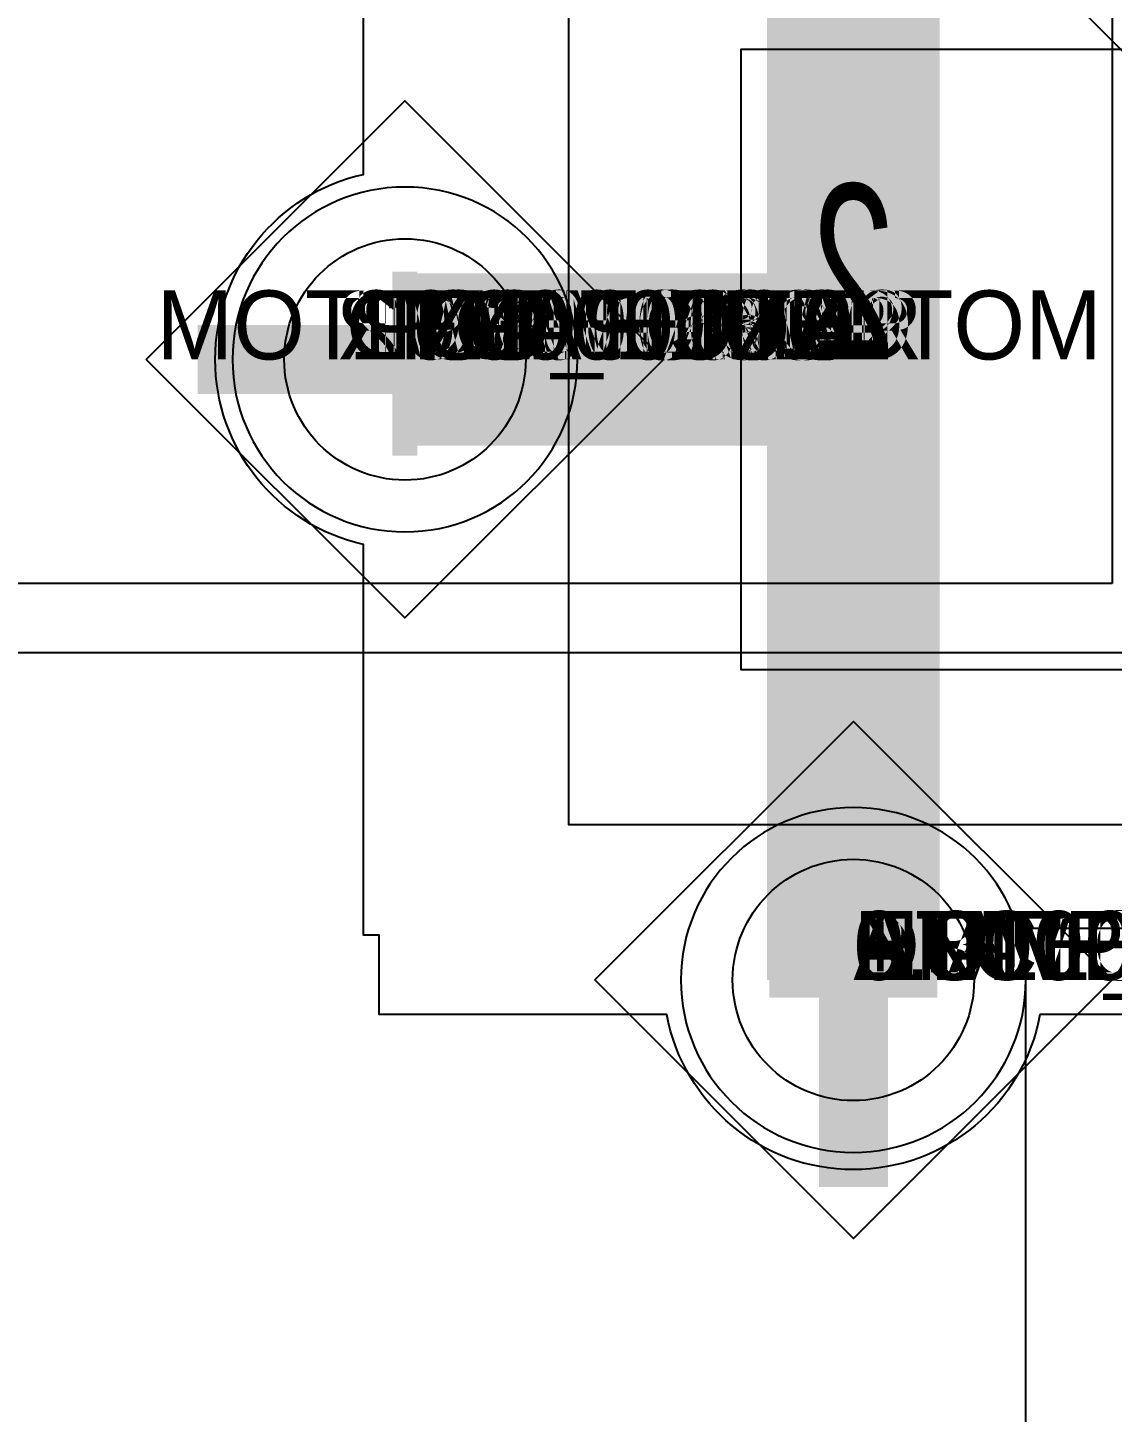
# Model space of a CAD drawing. Extents: x 0 to 323, y 0 to 320.
# Drawn here: x 133.019 to 136.163, y 259.451 to 263.468 of the extents above; entities that cross this region are included whole.
import ezdxf
from ezdxf.enums import TextEntityAlignment as Align

# ---------------------------------------------------------------- set-up
doc = ezdxf.new("R2010")
doc.units = 0
doc.header["$MEASUREMENT"] = 0
doc.layers.get('0').update_dxf_attribs({"linetype": 'CONTINUOUS'})
for name, color, linetype in [('CDN_FIGURES', 7, 'CONTINUOUS'), ('ETCH_BOTTOM', 7, 'CONTINUOUS'), ('ETCH_GND', 3, 'CONTINUOUS'), ('ETCH_INT1', 4, 'CONTINUOUS'), ('ETCH_INT2', 5, 'CONTINUOUS'), ('ETCH_PWR', 6, 'CONTINUOUS'), ('ETCH_TOP', 2, 'CONTINUOUS'), ('MANUFACTURING_NCLEGEND-1-6', 8, 'CONTINUOUS'), ('PACKAGE_GEOMETRY_ASSEMBLY_TOP', 11, 'CONTINUOUS'), ('PACKAGE_GEOMETRY_PIN_NUMBER', 9, 'CONTINUOUS')]:
    doc.layers.add(name, color=color, linetype=linetype)

# ---------------------------------------------------------------- blocks, each defined once
blk = doc.blocks.new('PAD_INFO')
for tag in ['SHAPE_TYPE', 'PAD_HEIGHT', 'PAD_LAYER', 'PAD_TYPE', 'PAD_WIDTH']:
    blk.add_attdef(tag, (0, 0), '', height=0.2)
at = {"flags": 2}
blk.add_attdef('CDN_TYPE', (0, 0), '', height=0.2, dxfattribs=at)
blk = doc.blocks.new('DRILL_INFO')
at = {"flags": 2}
blk.add_attdef('CDN_TYPE', (0, 0), '', height=0.2, dxfattribs=at)
for tag in ['FSHAPE', 'FCHAR', 'DRILL_HEIGHT', 'DIAMETER', 'PLATED', 'DRILL_WIDTH']:
    blk.add_attdef(tag, (0, 0), '', height=0.2)
blk = doc.blocks.new('VIA0700X0300')
at = {"layer": 'ETCH_BOTTOM'}
blk.add_circle((0, 0), 0.35, dxfattribs=at)
at = {"layer": 'ETCH_GND'}
blk.add_circle((0, 0), 0.35, dxfattribs=at)
at = {"layer": 'ETCH_INT1'}
blk.add_circle((0, 0), 0.35, dxfattribs=at)
at = {"layer": 'ETCH_INT2'}
blk.add_circle((0, 0), 0.35, dxfattribs=at)
at = {"layer": 'ETCH_PWR'}
blk.add_circle((0, 0), 0.35, dxfattribs=at)
at = {"layer": 'ETCH_TOP'}
blk.add_circle((0, 0), 0.35, dxfattribs=at)
ref = blk.add_blockref('PAD_INFO', (0, 0))
ref.add_attrib('PAD_LAYER', 'ETCH_TOP', (0, 0), dxfattribs={"height": 0.2})
ref.add_attrib('SHAPE_TYPE', 'NULL', (0, 0), dxfattribs={"height": 0.2})
ref.add_attrib('PAD_TYPE', 'ANTIPAD', (0, 0), dxfattribs={"height": 0.2})
ref.add_attrib('PAD_WIDTH', '0.000000', (0, 0), dxfattribs={"height": 0.2})
ref.add_attrib('PAD_HEIGHT', '0.000000', (0, 0), dxfattribs={"height": 0.2})
ref = blk.add_blockref('PAD_INFO', (0, 0))
ref.add_attrib('PAD_LAYER', 'ETCH_GND', (0, 0), dxfattribs={"height": 0.2})
ref.add_attrib('SHAPE_TYPE', 'NULL', (0, 0), dxfattribs={"height": 0.2})
ref.add_attrib('PAD_TYPE', 'ANTIPAD', (0, 0), dxfattribs={"height": 0.2})
ref.add_attrib('PAD_WIDTH', '0.000000', (0, 0), dxfattribs={"height": 0.2})
ref.add_attrib('PAD_HEIGHT', '0.000000', (0, 0), dxfattribs={"height": 0.2})
ref = blk.add_blockref('PAD_INFO', (0, 0))
ref.add_attrib('PAD_LAYER', 'ETCH_INT1', (0, 0), dxfattribs={"height": 0.2})
ref.add_attrib('SHAPE_TYPE', 'NULL', (0, 0), dxfattribs={"height": 0.2})
ref.add_attrib('PAD_TYPE', 'ANTIPAD', (0, 0), dxfattribs={"height": 0.2})
ref.add_attrib('PAD_WIDTH', '0.000000', (0, 0), dxfattribs={"height": 0.2})
ref.add_attrib('PAD_HEIGHT', '0.000000', (0, 0), dxfattribs={"height": 0.2})
ref = blk.add_blockref('PAD_INFO', (0, 0))
ref.add_attrib('PAD_LAYER', 'ETCH_INT2', (0, 0), dxfattribs={"height": 0.2})
ref.add_attrib('SHAPE_TYPE', 'NULL', (0, 0), dxfattribs={"height": 0.2})
ref.add_attrib('PAD_TYPE', 'ANTIPAD', (0, 0), dxfattribs={"height": 0.2})
ref.add_attrib('PAD_WIDTH', '0.000000', (0, 0), dxfattribs={"height": 0.2})
ref.add_attrib('PAD_HEIGHT', '0.000000', (0, 0), dxfattribs={"height": 0.2})
ref = blk.add_blockref('PAD_INFO', (0, 0))
ref.add_attrib('PAD_LAYER', 'ETCH_PWR', (0, 0), dxfattribs={"height": 0.2})
ref.add_attrib('SHAPE_TYPE', 'NULL', (0, 0), dxfattribs={"height": 0.2})
ref.add_attrib('PAD_TYPE', 'ANTIPAD', (0, 0), dxfattribs={"height": 0.2})
ref.add_attrib('PAD_WIDTH', '0.000000', (0, 0), dxfattribs={"height": 0.2})
ref.add_attrib('PAD_HEIGHT', '0.000000', (0, 0), dxfattribs={"height": 0.2})
ref = blk.add_blockref('PAD_INFO', (0, 0))
ref.add_attrib('PAD_LAYER', 'ETCH_BOTTOM', (0, 0), dxfattribs={"height": 0.2})
ref.add_attrib('SHAPE_TYPE', 'NULL', (0, 0), dxfattribs={"height": 0.2})
ref.add_attrib('PAD_TYPE', 'ANTIPAD', (0, 0), dxfattribs={"height": 0.2})
ref.add_attrib('PAD_WIDTH', '0.000000', (0, 0), dxfattribs={"height": 0.2})
ref.add_attrib('PAD_HEIGHT', '0.000000', (0, 0), dxfattribs={"height": 0.2})
ref = blk.add_blockref('PAD_INFO', (0, 0))
ref.add_attrib('PAD_LAYER', 'ETCH_TOP', (0, 0), dxfattribs={"height": 0.2})
ref.add_attrib('SHAPE_TYPE', 'NULL', (0, 0), dxfattribs={"height": 0.2})
ref.add_attrib('PAD_TYPE', 'THERMAL', (0, 0), dxfattribs={"height": 0.2})
ref.add_attrib('PAD_WIDTH', '0.000000', (0, 0), dxfattribs={"height": 0.2})
ref.add_attrib('PAD_HEIGHT', '0.000000', (0, 0), dxfattribs={"height": 0.2})
ref = blk.add_blockref('PAD_INFO', (0, 0))
ref.add_attrib('PAD_LAYER', 'ETCH_GND', (0, 0), dxfattribs={"height": 0.2})
ref.add_attrib('SHAPE_TYPE', 'NULL', (0, 0), dxfattribs={"height": 0.2})
ref.add_attrib('PAD_TYPE', 'THERMAL', (0, 0), dxfattribs={"height": 0.2})
ref.add_attrib('PAD_WIDTH', '0.000000', (0, 0), dxfattribs={"height": 0.2})
ref.add_attrib('PAD_HEIGHT', '0.000000', (0, 0), dxfattribs={"height": 0.2})
ref = blk.add_blockref('PAD_INFO', (0, 0))
ref.add_attrib('PAD_LAYER', 'ETCH_INT1', (0, 0), dxfattribs={"height": 0.2})
ref.add_attrib('SHAPE_TYPE', 'NULL', (0, 0), dxfattribs={"height": 0.2})
ref.add_attrib('PAD_TYPE', 'THERMAL', (0, 0), dxfattribs={"height": 0.2})
ref.add_attrib('PAD_WIDTH', '0.000000', (0, 0), dxfattribs={"height": 0.2})
ref.add_attrib('PAD_HEIGHT', '0.000000', (0, 0), dxfattribs={"height": 0.2})
ref = blk.add_blockref('PAD_INFO', (0, 0))
ref.add_attrib('PAD_LAYER', 'ETCH_INT2', (0, 0), dxfattribs={"height": 0.2})
ref.add_attrib('SHAPE_TYPE', 'NULL', (0, 0), dxfattribs={"height": 0.2})
ref.add_attrib('PAD_TYPE', 'THERMAL', (0, 0), dxfattribs={"height": 0.2})
ref.add_attrib('PAD_WIDTH', '0.000000', (0, 0), dxfattribs={"height": 0.2})
ref.add_attrib('PAD_HEIGHT', '0.000000', (0, 0), dxfattribs={"height": 0.2})
ref = blk.add_blockref('PAD_INFO', (0, 0))
ref.add_attrib('PAD_LAYER', 'ETCH_PWR', (0, 0), dxfattribs={"height": 0.2})
ref.add_attrib('SHAPE_TYPE', 'NULL', (0, 0), dxfattribs={"height": 0.2})
ref.add_attrib('PAD_TYPE', 'THERMAL', (0, 0), dxfattribs={"height": 0.2})
ref.add_attrib('PAD_WIDTH', '0.000000', (0, 0), dxfattribs={"height": 0.2})
ref.add_attrib('PAD_HEIGHT', '0.000000', (0, 0), dxfattribs={"height": 0.2})
ref = blk.add_blockref('PAD_INFO', (0, 0))
ref.add_attrib('PAD_LAYER', 'ETCH_BOTTOM', (0, 0), dxfattribs={"height": 0.2})
ref.add_attrib('SHAPE_TYPE', 'NULL', (0, 0), dxfattribs={"height": 0.2})
ref.add_attrib('PAD_TYPE', 'THERMAL', (0, 0), dxfattribs={"height": 0.2})
ref.add_attrib('PAD_WIDTH', '0.000000', (0, 0), dxfattribs={"height": 0.2})
ref.add_attrib('PAD_HEIGHT', '0.000000', (0, 0), dxfattribs={"height": 0.2})
ref = blk.add_blockref('PAD_INFO', (0, 0))
ref.add_attrib('PAD_LAYER', 'ETCH_TOP', (0, 0), dxfattribs={"height": 0.2})
ref.add_attrib('SHAPE_TYPE', 'CIRCLE', (0, 0), dxfattribs={"height": 0.2})
ref.add_attrib('PAD_TYPE', 'REGULAR', (0, 0), dxfattribs={"height": 0.2})
ref.add_attrib('PAD_WIDTH', '0.700000', (0, 0), dxfattribs={"height": 0.2})
ref.add_attrib('PAD_HEIGHT', '0.700000', (0, 0), dxfattribs={"height": 0.2})
ref = blk.add_blockref('PAD_INFO', (0, 0))
ref.add_attrib('PAD_LAYER', 'ETCH_GND', (0, 0), dxfattribs={"height": 0.2})
ref.add_attrib('SHAPE_TYPE', 'CIRCLE', (0, 0), dxfattribs={"height": 0.2})
ref.add_attrib('PAD_TYPE', 'REGULAR', (0, 0), dxfattribs={"height": 0.2})
ref.add_attrib('PAD_WIDTH', '0.700000', (0, 0), dxfattribs={"height": 0.2})
ref.add_attrib('PAD_HEIGHT', '0.700000', (0, 0), dxfattribs={"height": 0.2})
ref = blk.add_blockref('PAD_INFO', (0, 0))
ref.add_attrib('PAD_LAYER', 'ETCH_INT1', (0, 0), dxfattribs={"height": 0.2})
ref.add_attrib('SHAPE_TYPE', 'CIRCLE', (0, 0), dxfattribs={"height": 0.2})
ref.add_attrib('PAD_TYPE', 'REGULAR', (0, 0), dxfattribs={"height": 0.2})
ref.add_attrib('PAD_WIDTH', '0.700000', (0, 0), dxfattribs={"height": 0.2})
ref.add_attrib('PAD_HEIGHT', '0.700000', (0, 0), dxfattribs={"height": 0.2})
ref = blk.add_blockref('PAD_INFO', (0, 0))
ref.add_attrib('PAD_LAYER', 'ETCH_INT2', (0, 0), dxfattribs={"height": 0.2})
ref.add_attrib('SHAPE_TYPE', 'CIRCLE', (0, 0), dxfattribs={"height": 0.2})
ref.add_attrib('PAD_TYPE', 'REGULAR', (0, 0), dxfattribs={"height": 0.2})
ref.add_attrib('PAD_WIDTH', '0.700000', (0, 0), dxfattribs={"height": 0.2})
ref.add_attrib('PAD_HEIGHT', '0.700000', (0, 0), dxfattribs={"height": 0.2})
ref = blk.add_blockref('PAD_INFO', (0, 0))
ref.add_attrib('PAD_LAYER', 'ETCH_PWR', (0, 0), dxfattribs={"height": 0.2})
ref.add_attrib('SHAPE_TYPE', 'CIRCLE', (0, 0), dxfattribs={"height": 0.2})
ref.add_attrib('PAD_TYPE', 'REGULAR', (0, 0), dxfattribs={"height": 0.2})
ref.add_attrib('PAD_WIDTH', '0.700000', (0, 0), dxfattribs={"height": 0.2})
ref.add_attrib('PAD_HEIGHT', '0.700000', (0, 0), dxfattribs={"height": 0.2})
ref = blk.add_blockref('PAD_INFO', (0, 0))
ref.add_attrib('PAD_LAYER', 'ETCH_BOTTOM', (0, 0), dxfattribs={"height": 0.2})
ref.add_attrib('SHAPE_TYPE', 'CIRCLE', (0, 0), dxfattribs={"height": 0.2})
ref.add_attrib('PAD_TYPE', 'REGULAR', (0, 0), dxfattribs={"height": 0.2})
ref.add_attrib('PAD_WIDTH', '0.700000', (0, 0), dxfattribs={"height": 0.2})
ref.add_attrib('PAD_HEIGHT', '0.700000', (0, 0), dxfattribs={"height": 0.2})
ref = blk.add_blockref('DRILL_INFO', (0, 0))
ref.add_attrib('DIAMETER', '0.300000', (0, 0), dxfattribs={"height": 0.2})
ref.add_attrib('PLATED', 'PLATED', (0, 0), dxfattribs={"height": 0.2})
ref.add_attrib('FSHAPE', 'DIAMOND', (0, 0), dxfattribs={"height": 0.2})
ref.add_attrib('FCHAR', '+', (0, 0), dxfattribs={"height": 0.2})
ref.add_attrib('DRILL_WIDTH', '1.500000', (0, 0), dxfattribs={"height": 0.2})
ref.add_attrib('DRILL_HEIGHT', '1.500000', (0, 0), dxfattribs={"height": 0.2})
for tag in ['CDN_TYPE', 'PIN']:
    blk.add_attdef(tag, (0, 0), '', height=0.2)
at = {"flags": 2}
for tag in ['PSTKNAME', 'BBV']:
    blk.add_attdef(tag, (0, 0), '', height=0.2, dxfattribs=at)
blk = doc.blocks.new('FIGURE_DIAMOND')
at = {"layer": 'CDN_FIGURES'}
blk.add_lwpolyline([(-0.5, 0), (0, 0.5), (0.5, 0), (0, -0.5)], close=True, dxfattribs=at)
blk = doc.blocks.new('RC1650X2700TS_C1')
at = {"layer": 'ETCH_TOP'}
blk.add_lwpolyline([(0.825, 1.35), (-0.325, 1.35), (-0.825, 0.85), (-0.825, -1.35), (0.825, -1.35)], close=True, dxfattribs=at)
ref = blk.add_blockref('PAD_INFO', (0, 0))
ref.add_attrib('PAD_LAYER', 'ETCH_TOP', (0, 0), dxfattribs={"height": 0.2})
ref.add_attrib('SHAPE_TYPE', 'NULL', (0, 0), dxfattribs={"height": 0.2})
ref.add_attrib('PAD_TYPE', 'ANTIPAD', (0, 0), dxfattribs={"height": 0.2})
ref.add_attrib('PAD_WIDTH', '0.000000', (0, 0), dxfattribs={"height": 0.2})
ref.add_attrib('PAD_HEIGHT', '0.000000', (0, 0), dxfattribs={"height": 0.2})
ref = blk.add_blockref('PAD_INFO', (0, 0))
ref.add_attrib('PAD_LAYER', 'ETCH_GND', (0, 0), dxfattribs={"height": 0.2})
ref.add_attrib('SHAPE_TYPE', 'NULL', (0, 0), dxfattribs={"height": 0.2})
ref.add_attrib('PAD_TYPE', 'ANTIPAD', (0, 0), dxfattribs={"height": 0.2})
ref.add_attrib('PAD_WIDTH', '0.000000', (0, 0), dxfattribs={"height": 0.2})
ref.add_attrib('PAD_HEIGHT', '0.000000', (0, 0), dxfattribs={"height": 0.2})
ref = blk.add_blockref('PAD_INFO', (0, 0))
ref.add_attrib('PAD_LAYER', 'ETCH_INT1', (0, 0), dxfattribs={"height": 0.2})
ref.add_attrib('SHAPE_TYPE', 'NULL', (0, 0), dxfattribs={"height": 0.2})
ref.add_attrib('PAD_TYPE', 'ANTIPAD', (0, 0), dxfattribs={"height": 0.2})
ref.add_attrib('PAD_WIDTH', '0.000000', (0, 0), dxfattribs={"height": 0.2})
ref.add_attrib('PAD_HEIGHT', '0.000000', (0, 0), dxfattribs={"height": 0.2})
ref = blk.add_blockref('PAD_INFO', (0, 0))
ref.add_attrib('PAD_LAYER', 'ETCH_INT2', (0, 0), dxfattribs={"height": 0.2})
ref.add_attrib('SHAPE_TYPE', 'NULL', (0, 0), dxfattribs={"height": 0.2})
ref.add_attrib('PAD_TYPE', 'ANTIPAD', (0, 0), dxfattribs={"height": 0.2})
ref.add_attrib('PAD_WIDTH', '0.000000', (0, 0), dxfattribs={"height": 0.2})
ref.add_attrib('PAD_HEIGHT', '0.000000', (0, 0), dxfattribs={"height": 0.2})
ref = blk.add_blockref('PAD_INFO', (0, 0))
ref.add_attrib('PAD_LAYER', 'ETCH_PWR', (0, 0), dxfattribs={"height": 0.2})
ref.add_attrib('SHAPE_TYPE', 'NULL', (0, 0), dxfattribs={"height": 0.2})
ref.add_attrib('PAD_TYPE', 'ANTIPAD', (0, 0), dxfattribs={"height": 0.2})
ref.add_attrib('PAD_WIDTH', '0.000000', (0, 0), dxfattribs={"height": 0.2})
ref.add_attrib('PAD_HEIGHT', '0.000000', (0, 0), dxfattribs={"height": 0.2})
ref = blk.add_blockref('PAD_INFO', (0, 0))
ref.add_attrib('PAD_LAYER', 'ETCH_BOTTOM', (0, 0), dxfattribs={"height": 0.2})
ref.add_attrib('SHAPE_TYPE', 'NULL', (0, 0), dxfattribs={"height": 0.2})
ref.add_attrib('PAD_TYPE', 'ANTIPAD', (0, 0), dxfattribs={"height": 0.2})
ref.add_attrib('PAD_WIDTH', '0.000000', (0, 0), dxfattribs={"height": 0.2})
ref.add_attrib('PAD_HEIGHT', '0.000000', (0, 0), dxfattribs={"height": 0.2})
ref = blk.add_blockref('PAD_INFO', (0, 0))
ref.add_attrib('PAD_LAYER', 'ETCH_TOP', (0, 0), dxfattribs={"height": 0.2})
ref.add_attrib('SHAPE_TYPE', 'NULL', (0, 0), dxfattribs={"height": 0.2})
ref.add_attrib('PAD_TYPE', 'THERMAL', (0, 0), dxfattribs={"height": 0.2})
ref.add_attrib('PAD_WIDTH', '0.000000', (0, 0), dxfattribs={"height": 0.2})
ref.add_attrib('PAD_HEIGHT', '0.000000', (0, 0), dxfattribs={"height": 0.2})
ref = blk.add_blockref('PAD_INFO', (0, 0))
ref.add_attrib('PAD_LAYER', 'ETCH_GND', (0, 0), dxfattribs={"height": 0.2})
ref.add_attrib('SHAPE_TYPE', 'NULL', (0, 0), dxfattribs={"height": 0.2})
ref.add_attrib('PAD_TYPE', 'THERMAL', (0, 0), dxfattribs={"height": 0.2})
ref.add_attrib('PAD_WIDTH', '0.000000', (0, 0), dxfattribs={"height": 0.2})
ref.add_attrib('PAD_HEIGHT', '0.000000', (0, 0), dxfattribs={"height": 0.2})
ref = blk.add_blockref('PAD_INFO', (0, 0))
ref.add_attrib('PAD_LAYER', 'ETCH_INT1', (0, 0), dxfattribs={"height": 0.2})
ref.add_attrib('SHAPE_TYPE', 'NULL', (0, 0), dxfattribs={"height": 0.2})
ref.add_attrib('PAD_TYPE', 'THERMAL', (0, 0), dxfattribs={"height": 0.2})
ref.add_attrib('PAD_WIDTH', '0.000000', (0, 0), dxfattribs={"height": 0.2})
ref.add_attrib('PAD_HEIGHT', '0.000000', (0, 0), dxfattribs={"height": 0.2})
ref = blk.add_blockref('PAD_INFO', (0, 0))
ref.add_attrib('PAD_LAYER', 'ETCH_INT2', (0, 0), dxfattribs={"height": 0.2})
ref.add_attrib('SHAPE_TYPE', 'NULL', (0, 0), dxfattribs={"height": 0.2})
ref.add_attrib('PAD_TYPE', 'THERMAL', (0, 0), dxfattribs={"height": 0.2})
ref.add_attrib('PAD_WIDTH', '0.000000', (0, 0), dxfattribs={"height": 0.2})
ref.add_attrib('PAD_HEIGHT', '0.000000', (0, 0), dxfattribs={"height": 0.2})
ref = blk.add_blockref('PAD_INFO', (0, 0))
ref.add_attrib('PAD_LAYER', 'ETCH_PWR', (0, 0), dxfattribs={"height": 0.2})
ref.add_attrib('SHAPE_TYPE', 'NULL', (0, 0), dxfattribs={"height": 0.2})
ref.add_attrib('PAD_TYPE', 'THERMAL', (0, 0), dxfattribs={"height": 0.2})
ref.add_attrib('PAD_WIDTH', '0.000000', (0, 0), dxfattribs={"height": 0.2})
ref.add_attrib('PAD_HEIGHT', '0.000000', (0, 0), dxfattribs={"height": 0.2})
ref = blk.add_blockref('PAD_INFO', (0, 0))
ref.add_attrib('PAD_LAYER', 'ETCH_BOTTOM', (0, 0), dxfattribs={"height": 0.2})
ref.add_attrib('SHAPE_TYPE', 'NULL', (0, 0), dxfattribs={"height": 0.2})
ref.add_attrib('PAD_TYPE', 'THERMAL', (0, 0), dxfattribs={"height": 0.2})
ref.add_attrib('PAD_WIDTH', '0.000000', (0, 0), dxfattribs={"height": 0.2})
ref.add_attrib('PAD_HEIGHT', '0.000000', (0, 0), dxfattribs={"height": 0.2})
ref = blk.add_blockref('PAD_INFO', (0, 0))
ref.add_attrib('PAD_LAYER', 'ETCH_GND', (0, 0), dxfattribs={"height": 0.2})
ref.add_attrib('SHAPE_TYPE', 'NULL', (0, 0), dxfattribs={"height": 0.2})
ref.add_attrib('PAD_TYPE', 'REGULAR', (0, 0), dxfattribs={"height": 0.2})
ref.add_attrib('PAD_WIDTH', '0.000000', (0, 0), dxfattribs={"height": 0.2})
ref.add_attrib('PAD_HEIGHT', '0.000000', (0, 0), dxfattribs={"height": 0.2})
ref = blk.add_blockref('PAD_INFO', (0, 0))
ref.add_attrib('PAD_LAYER', 'ETCH_INT1', (0, 0), dxfattribs={"height": 0.2})
ref.add_attrib('SHAPE_TYPE', 'NULL', (0, 0), dxfattribs={"height": 0.2})
ref.add_attrib('PAD_TYPE', 'REGULAR', (0, 0), dxfattribs={"height": 0.2})
ref.add_attrib('PAD_WIDTH', '0.000000', (0, 0), dxfattribs={"height": 0.2})
ref.add_attrib('PAD_HEIGHT', '0.000000', (0, 0), dxfattribs={"height": 0.2})
ref = blk.add_blockref('PAD_INFO', (0, 0))
ref.add_attrib('PAD_LAYER', 'ETCH_INT2', (0, 0), dxfattribs={"height": 0.2})
ref.add_attrib('SHAPE_TYPE', 'NULL', (0, 0), dxfattribs={"height": 0.2})
ref.add_attrib('PAD_TYPE', 'REGULAR', (0, 0), dxfattribs={"height": 0.2})
ref.add_attrib('PAD_WIDTH', '0.000000', (0, 0), dxfattribs={"height": 0.2})
ref.add_attrib('PAD_HEIGHT', '0.000000', (0, 0), dxfattribs={"height": 0.2})
ref = blk.add_blockref('PAD_INFO', (0, 0))
ref.add_attrib('PAD_LAYER', 'ETCH_PWR', (0, 0), dxfattribs={"height": 0.2})
ref.add_attrib('SHAPE_TYPE', 'NULL', (0, 0), dxfattribs={"height": 0.2})
ref.add_attrib('PAD_TYPE', 'REGULAR', (0, 0), dxfattribs={"height": 0.2})
ref.add_attrib('PAD_WIDTH', '0.000000', (0, 0), dxfattribs={"height": 0.2})
ref.add_attrib('PAD_HEIGHT', '0.000000', (0, 0), dxfattribs={"height": 0.2})
ref = blk.add_blockref('PAD_INFO', (0, 0))
ref.add_attrib('PAD_LAYER', 'ETCH_BOTTOM', (0, 0), dxfattribs={"height": 0.2})
ref.add_attrib('SHAPE_TYPE', 'NULL', (0, 0), dxfattribs={"height": 0.2})
ref.add_attrib('PAD_TYPE', 'REGULAR', (0, 0), dxfattribs={"height": 0.2})
ref.add_attrib('PAD_WIDTH', '0.000000', (0, 0), dxfattribs={"height": 0.2})
ref.add_attrib('PAD_HEIGHT', '0.000000', (0, 0), dxfattribs={"height": 0.2})
ref = blk.add_blockref('DRILL_INFO', (0, 0))
ref.add_attrib('DIAMETER', '0.000000', (0, 0), dxfattribs={"height": 0.2})
ref.add_attrib('PLATED', 'PLATED', (0, 0), dxfattribs={"height": 0.2})
ref.add_attrib('FSHAPE', 'NULL', (0, 0), dxfattribs={"height": 0.2})
ref.add_attrib('DRILL_WIDTH', '0.000000', (0, 0), dxfattribs={"height": 0.2})
ref.add_attrib('DRILL_HEIGHT', '0.000000', (0, 0), dxfattribs={"height": 0.2})
ref = blk.add_blockref('PAD_INFO', (0, 0))
ref.add_attrib('PAD_LAYER', 'ETCH_TOP', (0, 0), dxfattribs={"height": 0.2})
ref.add_attrib('SHAPE_TYPE', 'SHAPE', (0, 0), dxfattribs={"height": 0.2})
ref.add_attrib('PAD_TYPE', 'REGULAR', (0, 0), dxfattribs={"height": 0.2})
ref.add_attrib('PAD_WIDTH', '1.650000', (0, 0), dxfattribs={"height": 0.2})
ref.add_attrib('PAD_HEIGHT', '2.700000', (0, 0), dxfattribs={"height": 0.2})
for tag in ['CDN_TYPE', 'PIN']:
    blk.add_attdef(tag, (0, 0), '', height=0.2)
at = {"flags": 2}
for tag in ['PSTKNAME', 'BBV']:
    blk.add_attdef(tag, (0, 0), '', height=0.2, dxfattribs=at)
blk = doc.blocks.new('F94')
at = {"layer": 'PACKAGE_GEOMETRY_ASSEMBLY_TOP'}
blk.add_lwpolyline([(-0.325, -0.9), (3.075, -0.9), (3.075, 0.9), (-0.325, 0.9)], close=True, dxfattribs=at)
at = {"layer": 'ETCH_TOP'}
ref = blk.add_blockref('RC1650X2700TS_C1', (2.75, 0), dxfattribs=at)
ref.add_attrib('CDN_TYPE', 'PIN', (0, 0), dxfattribs={"height": 0.2})
ref.add_attrib('PIN', '2', (0, 0), dxfattribs={"height": 0.2})
at = {"flags": 2}
for tag in ['SYMBOL_TYPE', 'CDN_TYPE', 'REFDES']:
    blk.add_attdef(tag, (0, 0), '', height=0.2, dxfattribs=at)

msp = doc.modelspace()

# ---------------------------------------------------------------- linework, layer by layer
at = {"layer": 'ETCH_BOTTOM'}
msp.add_lwpolyline([(135.9535, 260.6054, -0.831918), (134.8717, 260.6054), (134.0375, 260.6054), (134.0375, 260.8355), (133.9926, 260.8355), (133.9926, 261.9686, -0.801168), (133.9926, 263.0424), (133.9926, 264.3355), (134.0375, 264.3355), (134.0375, 264.4056), (134.8716, 264.4056, -1.201564), (135.9536, 264.4056), (135.9655, 264.4056), (136.0356, 264.3355), (137.5396, 264.3355), (137.6097, 264.4056), (138.8559, 264.4056, -0.692587), (139.9077, 264.0105), (139.9077, 263.6505, -0.198912), (139.7319, 263.2262), (139.5377, 263.0319), (139.5377, 260.6054)], format="xyb", close=True, dxfattribs=at)
for points in [[(135.4126, 262.5055, 0.5, 0.5, 0), (135.4126, 264.5055, 0.5, 0.5, 0)], [(135.4126, 262.5055, 0.5, 0.5, 0), (134.1126, 262.5055, 0.5, 0.5, 0)], [(135.4126, 262.5055, 0.5, 0.5, 0), (135.4126, 260.7055, 0.5, 0.5, 0)], [(133.5118, 262.5055, 0.2, 0.2, 0), (134.1126, 262.5055, 0.2, 0.2, 0)], [(135.4126, 260.1047, 0.2, 0.2, 0), (135.4126, 260.7055, 0.2, 0.2, 0)]]:
    msp.add_lwpolyline(points, format="xyseb", dxfattribs=at)
at = {"layer": 'ETCH_INT1'}
for points in [[(134.6127, 262.5055, 1), (133.6125, 262.5055, 1)], [(135.9127, 260.7055, 1), (134.9125, 260.7055, 1)]]:
    msp.add_lwpolyline(points, format="xyb", close=True, dxfattribs=at)
at = {"layer": 'ETCH_INT2'}
for points in [[(134.1126, 263.0056, 1), (134.1126, 262.0054, 1)], [(135.4126, 261.2056, 1), (135.4126, 260.2054, 1)]]:
    msp.add_lwpolyline(points, format="xyb", close=True, dxfattribs=at)
at = {"layer": 'ETCH_PWR'}
for points in [[(185.8126, 175.8326), (185.8126, 260.4555), (179.2666, 260.4555, 2.54915), (177.8386, 260.4555), (172.0126, 260.4555), (164.1126, 268.3555), (153.4626, 268.3555), (148.1126, 263.0055), (148.1126, 260.9055), (146.3627, 260.9055, 0.500075), (145.5625, 260.9055), (143.2626, 260.9055), (140.9126, 263.2555), (140.9126, 264.8555), (140.6626, 265.1055), (136.7126, 265.1055), (136.1626, 264.5555), (136.1626, 261.8555), (128.8127, 261.8555, 1.9997), (128.0125, 261.8555), (124.6626, 261.8555)], [(124.7126, 261.6555), (128.4031, 261.6555, 0.009499), (128.4221, 261.6555), (136.3626, 261.6555), (136.6626, 261.9555), (136.6626, 263.8555), (137.4126, 264.6055), (140.0626, 264.6055)]]:
    msp.add_lwpolyline(points, format="xyb", dxfattribs=at)
for points in [[(134.6127, 262.5055, 1), (133.6125, 262.5055, 1)], [(135.9127, 260.7055, 1), (134.9125, 260.7055, 1)]]:
    msp.add_lwpolyline(points, format="xyb", close=True, dxfattribs=at)
at = {"layer": 'ETCH_TOP'}
msp.add_lwpolyline([(135.9125, 253.6556), (135.9125, 260.8556), (138.44, 260.8556), (138.44, 261.2641), (141.2548, 261.2641, -0.854494), (142.4404, 261.2641), (143.9852, 261.2641), (143.9852, 258.8939), (143.5127, 258.8939), (143.5127, 257.9306), (145.2627, 257.9306), (145.2627, 256.0804), (144.1362, 256.0804), (143.7612, 255.7054), (143.5127, 255.7054), (143.5127, 255.2554)], format="xyb", dxfattribs=at)

# ---------------------------------------------------------------- block references
at = {"xscale": -1}
msp.add_blockref('F94', (138.1626, 262.5055), dxfattribs=at)
at = {"layer": 'ETCH_TOP'}
for p in [(134.1126, 262.5055), (135.4126, 260.7055)]:
    msp.add_blockref('VIA0700X0300', p, dxfattribs=at)
at = {"layer": 'MANUFACTURING_NCLEGEND-1-6', "xscale": 1.5, "yscale": 1.5}
for p in [(134.1126, 262.5055), (135.4126, 260.7055)]:
    msp.add_blockref('FIGURE_DIAMOND', p, dxfattribs=at)

# ---------------------------------------------------------------- texts
at = {"layer": 'MANUFACTURING_NCLEGEND-1-6'}
for p in [(134.1126, 262.5055), (135.4126, 260.7055)]:
    msp.add_text('+', height=0.75, dxfattribs=at).set_placement(p, align=Align.MIDDLE_CENTER)
at = {"layer": 'PACKAGE_GEOMETRY_PIN_NUMBER', "text_generation_flag": 2, "width": 0.649606}
msp.add_text('2', height=0.508, dxfattribs=at).set_placement((135.4126, 262.5055), align=Align.CENTER)

doc.saveas('drawing.dxf')
